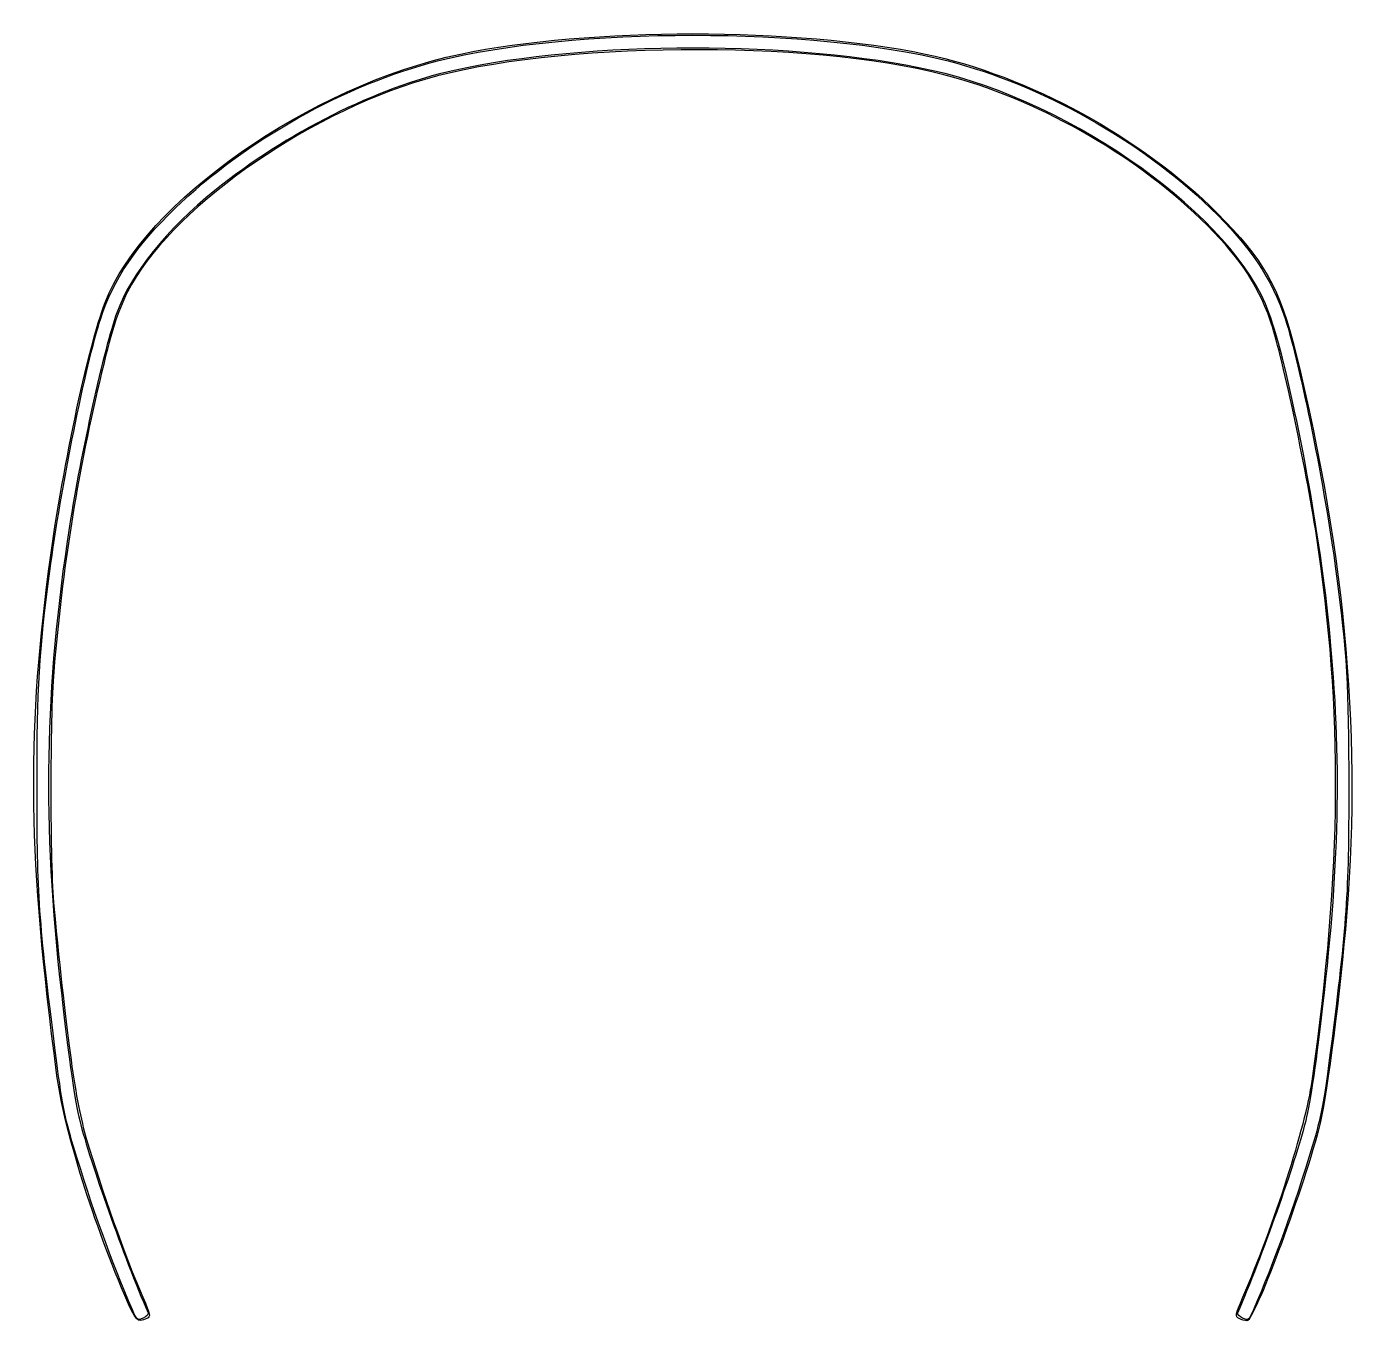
# Model space of a CAD drawing. Extents: x 1.81 to 7.83, y 4.81 to 10.66.
import ezdxf

# ---------------------------------------------------------------- set-up
doc = ezdxf.new("R2010")
doc.units = 0
doc.layers.add('Layer_1', color=7, linetype='CONTINUOUS')

msp = doc.modelspace()

# ---------------------------------------------------------------- linework, layer by layer
at = {"layer": 'Layer_1', "color": 7}
msp.add_lwpolyline([(2.249756, 4.937983)], close=True, dxfattribs=at)
at = {"layer": 'Layer_1', "color": 1}
msp.add_lwpolyline([(2.283923, 4.87395)], close=True, dxfattribs=at)
for points in [[(3.660321, 10.506531), (4.26749, 10.660849), (5.355235, 10.660849), (5.962404, 10.506531)], [(5.887907, 10.463805), (5.286572, 10.597596), (4.336153, 10.597596), (3.734818, 10.463805)], [(2.476717, 9.842534), (2.794466, 10.148581), (3.243839, 10.400677), (3.660321, 10.506531)], [(5.962404, 10.506531), (6.378886, 10.400677), (6.828259, 10.148581), (7.146007, 9.842534)], [(3.734818, 10.463805), (3.38309, 10.385549), (2.983954, 10.185193), (2.655113, 9.921821)], [(7.409219, 9.371077), (7.253435, 9.801609), (6.530589, 10.320814), (5.887907, 10.463805)], [(2.655113, 9.921821), (2.440466, 9.749909), (2.276665, 9.545626), (2.213505, 9.371077)], [(2.141029, 9.345258), (2.197457, 9.519837), (2.301131, 9.673414), (2.476717, 9.842534)], [(7.146007, 9.842534), (7.321594, 9.673414), (7.425267, 9.519837), (7.481696, 9.345258)], [(1.911269, 8.204633), (1.960737, 8.578943), (2.072212, 9.132352), (2.141029, 9.345258)], [(2.213505, 9.371077), (2.157605, 9.216589), (2.049784, 8.73048), (1.999837, 8.407758)], [(7.670034, 8.053592), (7.619165, 8.50495), (7.494191, 9.136247), (7.409219, 9.371077)], [(7.481696, 9.345258), (7.550513, 9.132352), (7.661988, 8.578943), (7.711456, 8.204633)], [(1.999837, 8.407758), (1.886454, 7.675168), (1.875996, 7.07102), (1.963412, 6.303592)], [(1.85378, 7.230675), (1.853906, 7.691524), (1.86234, 7.834397), (1.911269, 8.204633)], [(7.711456, 8.204633), (7.760385, 7.834397), (7.768819, 7.691524), (7.768945, 7.230675)], [(7.659313, 6.303592), (7.734003, 6.959298), (7.737063, 7.458846), (7.670034, 8.053592)], [(1.935892, 6.043175), (1.861798, 6.62707), (1.853646, 6.744957), (1.85378, 7.230675)], [(7.768945, 7.230675), (7.769063, 6.744957), (7.760927, 6.62707), (7.686833, 6.043175)], [(1.963412, 6.303592), (1.999662, 5.985353), (2.024086, 5.815509), (2.046244, 5.727578)], [(7.576481, 5.727578), (7.598639, 5.815509), (7.623063, 5.985353), (7.659313, 6.303592)], [(2.018149, 5.610883), (1.977489, 5.745402), (1.966049, 5.805526), (1.935892, 6.043175)], [(7.686833, 6.043175), (7.656676, 5.805526), (7.645236, 5.745402), (7.604576, 5.610883)], [(2.046244, 5.727578), (2.094101, 5.537665), (2.244426, 5.114258), (2.354219, 4.860135)], [(7.268506, 4.860135), (7.378298, 5.114258), (7.528623, 5.537665), (7.576481, 5.727578)], [(2.283923, 4.87395), (2.191556, 5.086801), (2.098921, 5.343659), (2.018149, 5.610883)], [(7.604576, 5.610883), (7.523804, 5.343659), (7.431169, 5.086801), (7.338802, 4.87395)], [(2.332209, 4.836743), (2.306457, 4.82501), (2.304509, 4.826511), (2.283923, 4.87395)], [(2.354219, 4.860135), (2.356872, 4.853994), (2.346967, 4.843467), (2.332209, 4.836743)], [(7.290517, 4.836743), (7.275758, 4.843467), (7.265853, 4.853994), (7.268506, 4.860135)], [(7.338802, 4.87395), (7.318216, 4.826511), (7.316267, 4.82501), (7.290517, 4.836743)]]:
    msp.add_open_spline(points, degree=3, dxfattribs=at)
at = {"layer": 'Layer_1', "color": 7}
for points in [[(5.942951, 10.444223), (5.324729, 10.603004), (4.184158, 10.592792), (3.603029, 10.423273)], [(3.762925, 10.537503), (4.344294, 10.658955), (5.278431, 10.658955), (5.8598, 10.537503)], [(2.160715, 9.417569), (2.335476, 9.870739), (3.087506, 10.396403), (3.762925, 10.537503)], [(5.8598, 10.537503), (6.323786, 10.440573), (6.834994, 10.161884), (7.176261, 9.819823)], [(3.603029, 10.423273), (3.054158, 10.263164), (2.442545, 9.825998), (2.262045, 9.464771)], [(7.101743, 9.79354), (6.791904, 10.092665), (6.353686, 10.338733), (5.942951, 10.444223)], [(7.176261, 9.819823), (7.38489, 9.610709), (7.460048, 9.476907), (7.530598, 9.189008)], [(7.415107, 9.336932), (7.354794, 9.506674), (7.268224, 9.632815), (7.101743, 9.79354)], [(2.262045, 9.464771), (2.213225, 9.367068), (2.189968, 9.292676), (2.134925, 9.058154)], [(1.90553, 8.204633), (1.96147, 8.63832), (2.083035, 9.216137), (2.160715, 9.417569)], [(7.623041, 8.366092), (7.575552, 8.676839), (7.463105, 9.20185), (7.415107, 9.336932)], [(7.530598, 9.189008), (7.757652, 8.26245), (7.830067, 7.420126), (7.754032, 6.59005)], [(2.134925, 9.058154), (2.030695, 8.614065), (1.970943, 8.234873), (1.929026, 7.751508)], [(7.603756, 5.905835), (7.739167, 6.868746), (7.744666, 7.570244), (7.623041, 8.366092)], [(1.941663, 5.943339), (1.815659, 6.90543), (1.807093, 7.441474), (1.90553, 8.204633)], [(1.929026, 7.751508), (1.911626, 7.550861), (1.911762, 6.871888), (1.929235, 6.694217)], [(1.929235, 6.694217), (1.990093, 6.075468), (2.026693, 5.814199), (2.075887, 5.647342)], [(7.754032, 6.59005), (7.720948, 6.228872), (7.66395, 5.799885), (7.634637, 5.691438)], [(2.249758, 4.937983), (2.092335, 5.310938), (1.973851, 5.697567), (1.941663, 5.943339)], [(7.29205, 4.931322), (7.432806, 5.257059), (7.575065, 5.701815), (7.603756, 5.905835)], [(7.634637, 5.691438), (7.5492, 5.375351), (7.342674, 4.824425), (7.309619, 4.824425)], [(2.075887, 5.647342), (2.144717, 5.413884), (2.250604, 5.116253), (2.330624, 4.931322)], [(2.348055, 4.834968), (2.307624, 4.81333), (2.298206, 4.823201), (2.249756, 4.937983)], [(2.330624, 4.931322), (2.366038, 4.849476), (2.366844, 4.845024), (2.348055, 4.834968)], [(7.274669, 4.834968), (7.255878, 4.845024), (7.25668, 4.84947), (7.29205, 4.931322)], [(7.309619, 4.824425), (7.301231, 4.824425), (7.285503, 4.829169), (7.274669, 4.834968)]]:
    msp.add_open_spline(points, degree=3, dxfattribs=at)

doc.saveas('drawing.dxf')
